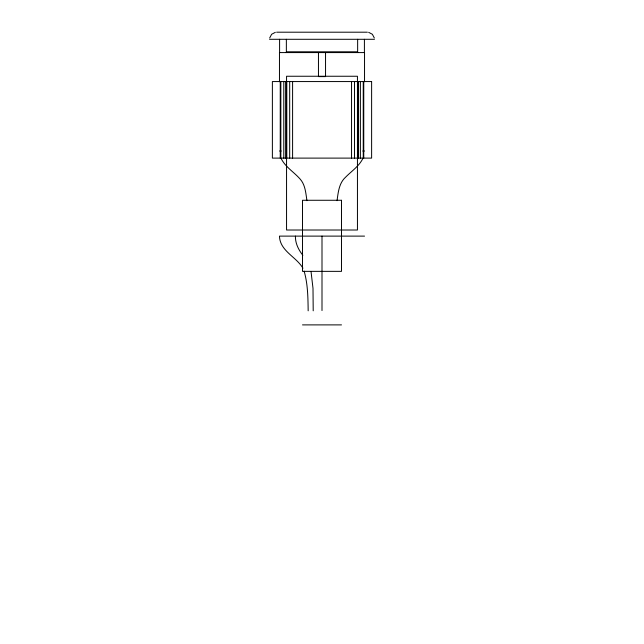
<?xml version="1.0" encoding="UTF-8"?>
<svg xmlns="http://www.w3.org/2000/svg" width="644" height="644" viewBox="0 0 644 644"><rect width="100%" height="100%" fill="white"/><g stroke="black" fill="none" stroke-linecap="round" stroke-linejoin="round"><path stroke-width="0.97" d="M337.037 200.687C338.189 192.451 338.986 183.105 345.595 177.189C351.391 171.28 358.7 166.498 362.62 158.996M269.675 37.996L271.631 34.277L275.35 32.321M276.646 32.2L367.354 32.2M269.554 39.292L374.446 39.292M286.894 51.802L357.106 51.802M279.617 151.018L281.187 151.018M362.814 151.018L364.383 151.018M364.536 236.115L279.464 236.115C279.882 251.023 296.28 256.731 302.962 268.234M302.503 324.89L341.497 324.89M368.65 32.321L372.369 34.277L374.325 37.996M302.849 255.298C298.534 249.832 295.21 243.239 295.419 236.115M281.38 158.996C285.719 167.295 294.147 172.206 300.168 179.113C305.393 184.973 305.779 193.305 306.963 200.687M304.121 271.14C307.856 283.996 307.961 297.528 308.17 310.811M311.036 271.567L313 288.343L313.209 310.811M364.536 81.708L364.536 52.583L279.464 52.583L279.464 81.708M364.407 39.292L364.407 52.583M363.755 81.563L363.755 158.11M363.248 81.563L363.248 158.11M360.382 81.563L360.382 158.11M358.531 81.563L358.531 158.11M357.806 81.563L357.814 158.11M357.645 39.292L357.645 52.583M354.522 81.563L354.522 158.11M351.543 81.563L351.543 158.11M325.542 52.583L325.542 76.612L318.458 76.612L318.458 52.583M322 236.115L322 310.545M292.593 81.563L292.593 158.11M289.679 81.563L289.679 158.11M286.789 81.563L286.789 158.11M286.556 82.279L286.556 76.25L357.444 76.25L357.444 230.013L286.556 230.013L286.556 157.651M286.411 81.563L286.411 158.11M286.355 39.292L286.355 52.583M285.686 81.563L285.686 158.11M283.787 81.563L283.787 158.11M280.84 81.563L280.84 158.11M280.245 81.563L280.245 158.11M279.593 39.292L279.593 52.583M371.62 81.563L272.38 81.563L272.38 158.11L371.62 158.11L371.62 81.563M341.497 200.276L302.503 200.276L302.503 271.357L341.497 271.357L341.497 200.276"/></g></svg>
